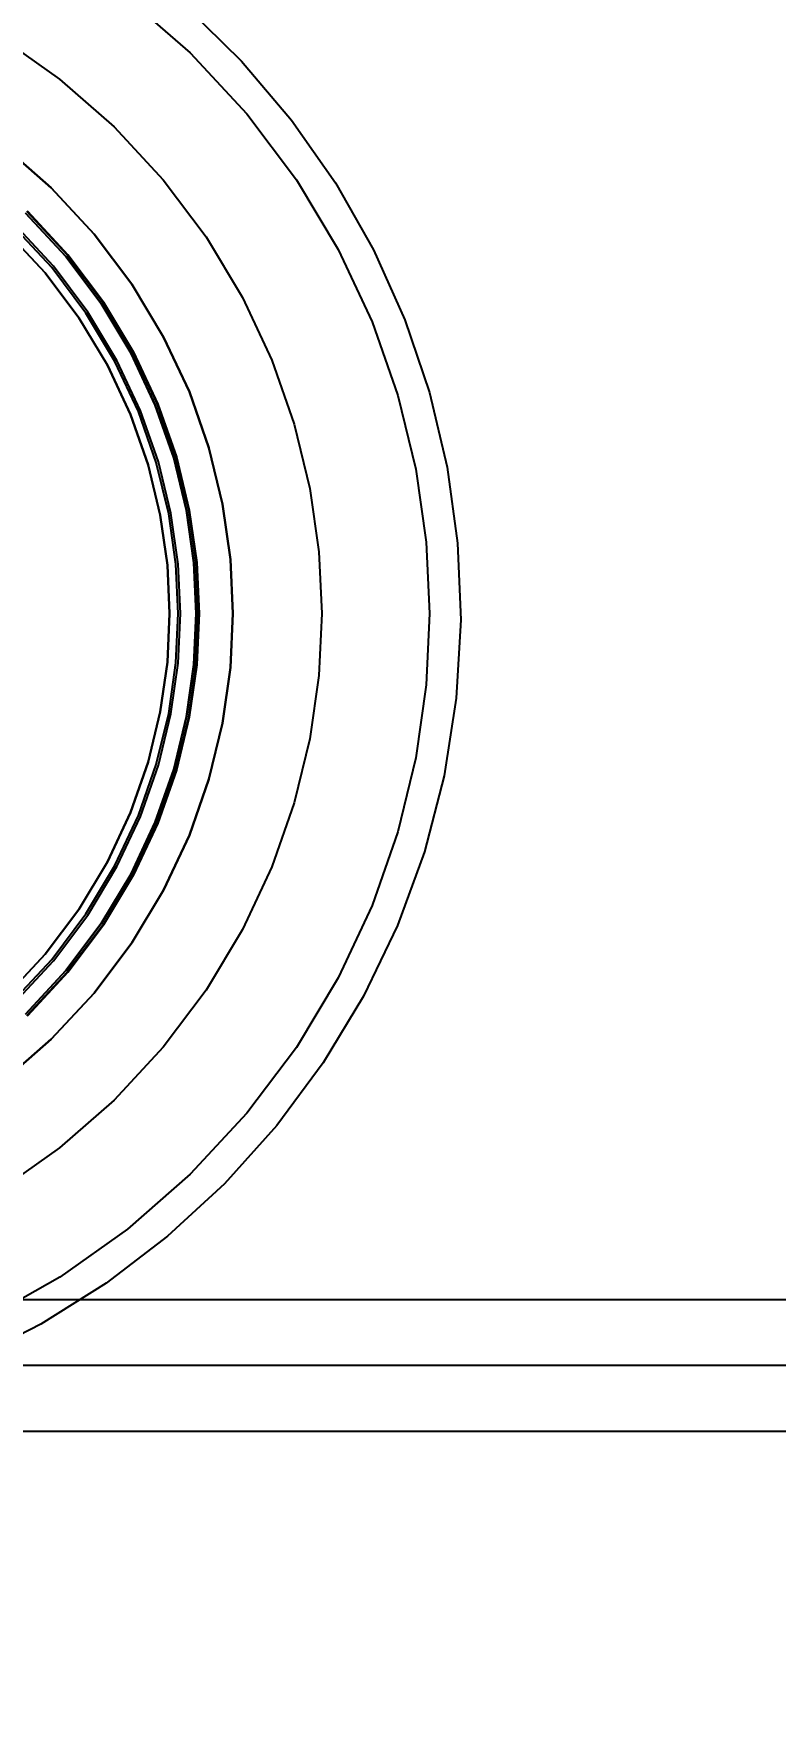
# Model space of a CAD drawing. Header units: millimetres. Extents: x 10366 to 13995, y 24552 to 29685.
# Drawn here: x 11845 to 11878.7, y 27941.7 to 28018.4 of the extents above; entities that cross this region are included whole.
import ezdxf

# ---------------------------------------------------------------- set-up
doc = ezdxf.new("R2010")
doc.units = ezdxf.units.MM
doc.header["$LTSCALE"] = 3
doc.layers.add('DomyÅ›lny', color=7, linetype='Continuous')
doc.styles.get("Standard").update_dxf_attribs({"font": 'arial.ttf'})
doc.dimstyles.new('MATEUSZ', dxfattribs={"dimtxt": 35, "dimasz": 16, "dimexe": 0.18, "dimexo": 0.0625, "dimgap": 0.09, "dimtad": 0, "dimdec": 0, "dimdsep": 46, "dimtxsty": 'Standard', "dimblk": 'DOT', "dimcen": 0.09, "dimse1": 1, "dimse2": 1, "dimadec": 0, "dimazin": 0, "dimtfac": 1, "dimtdec": 0, "dimtofl": 0, "dimtmove": 0, "dimatfit": 3, "dimfxl": 1, "dimtolj": 1, "dimtzin": 0, "dimlwd": 9, "dimlwe": 9, "dimarcsym": 0})

# ---------------------------------------------------------------- blocks, each defined once
blk = doc.blocks.new('_Dot')
at = {"color": 0, "linetype": 'ByBlock', "lineweight": -2}
blk.add_line((-0.5, 0), (-1, 0), dxfattribs=at)
at = {"color": 0, "linetype": 'ByBlock', "const_width": 0.5}
blk.add_lwpolyline([(-0.25, 0, 1), (0.25, 0, 1)], format="xyb", close=True, dxfattribs=at)
blk = doc.blocks.new('*D13')
at = {"color": 0, "lineweight": 9, "transparency": 16777216}
for p, q in [((11206.956, 27786.564), (11539.416, 27786.564)), ((11948.956, 27786.564), (11616.496, 27786.564))]:
    blk.add_line(p, q, dxfattribs=at)
at = {"layer": 'Defpoints', "color": 0, "transparency": 16777216}
for p in [(11190.956, 27954.706), (11964.956, 27954.706), (11964.956, 27786.564)]:
    blk.add_point(p, dxfattribs=at)
at = {"color": 0, "lineweight": 9, "transparency": 16777216, "xscale": 16, "yscale": 16, "zscale": 16, "rotation": 180}
blk.add_blockref('_Dot', (11190.956, 27786.564), dxfattribs=at)
at = {"color": 0, "lineweight": 9, "transparency": 16777216, "xscale": 16, "yscale": 16, "zscale": 16}
blk.add_blockref('_Dot', (11964.956, 27786.564), dxfattribs=at)
at = {"color": 0, "transparency": 16777216, "insert": (11577.956, 27786.564), "char_height": 35, "attachment_point": 5}
blk.add_mtext('\\A1;774', dxfattribs=at)

msp = doc.modelspace()

# ---------------------------------------------------------------- linework, layer by layer
at = {"layer": 'DomyÅ›lny'}
for p, q in [((11218.956, 27960.706), (11961.956, 27960.706)), ((11193.956, 27957.706), (11961.956, 27957.706)), ((11193.956, 27954.706), (11961.956, 27954.706))]:
    msp.add_line(p, q, dxfattribs=at)
for points in [[(11851.891, 28019.584, 0), (11854.412, 28017.121, 0), (11856.692, 28014.434, 0), (11858.694, 28011.574, 0), (11860.428, 28008.523, 0), (11861.863, 28005.327, 0), (11862.986, 28002.014, 0), (11863.789, 27998.613, 0), (11864.262, 27995.156, 0), (11864.402, 27991.672, 0), (11864.198, 27988.095, 0), (11863.645, 27984.557, 0), (11862.749, 27981.095, 0), (11861.522, 27977.74, 0), (11859.98, 27974.525, 0), (11858.14, 27971.478, 0), (11856.021, 27968.625, 0), (11853.636, 27965.974, 0), (11851.042, 27963.583, 0), (11848.249, 27961.447, 0), (11845.271, 27959.575, 0), (11842.131, 27957.976, 0)], [(11849.228, 28019.991, 0), (11852.085, 28017.49, 0), (11854.661, 28014.716, 0), (11856.917, 28011.715, 0), (11858.824, 28008.54, 0), (11860.368, 28005.246, 0), (11861.544, 28001.889, 0), (11862.359, 27998.523, 0), (11862.829, 27995.196, 0), (11862.98, 27991.951, 0), (11862.829, 27988.706, 0), (11862.359, 27985.379, 0), (11861.544, 27982.013, 0), (11860.368, 27978.656, 0), (11858.824, 27975.362, 0), (11856.917, 27972.187, 0), (11854.661, 27969.186, 0), (11852.085, 27966.412, 0), (11849.228, 27963.91, 0), (11846.138, 27961.72, 0), (11842.868, 27959.868, 0)], [(11843.45, 28018.189, 0), (11846.132, 28016.288, 0), (11848.612, 28014.118, 0), (11850.848, 28011.71, 0), (11852.805, 28009.105, 0), (11854.461, 28006.349, 0), (11855.801, 28003.49, 0), (11856.822, 28000.577, 0), (11857.529, 27997.655, 0), (11857.937, 27994.768, 0), (11858.068, 27991.951, 0), (11857.937, 27989.134, 0), (11857.529, 27986.247, 0), (11856.822, 27983.325, 0), (11855.801, 27980.412, 0), (11854.461, 27977.553, 0), (11852.805, 27974.797, 0), (11850.848, 27972.192, 0), (11848.612, 27969.784, 0), (11846.132, 27967.613, 0), (11843.45, 27965.712, 0)], [(11843.584, 28013.241, 0), (11845.754, 28011.342, 0), (11847.709, 28009.236, 0), (11849.422, 28006.957, 0), (11850.871, 28004.546, 0), (11852.043, 28002.045, 0), (11852.935, 27999.497, 0), (11853.554, 27996.941, 0), (11853.911, 27994.415, 0), (11854.026, 27991.951, 0), (11853.911, 27989.487, 0), (11853.554, 27986.961, 0), (11852.935, 27984.405, 0), (11852.043, 27981.857, 0), (11850.871, 27979.356, 0), (11849.422, 27976.945, 0), (11847.709, 27974.666, 0), (11845.754, 27972.56, 0), (11843.584, 27970.661, 0)], [(11843.584, 27970.661, 0), (11845.754, 27972.56, 0), (11847.709, 27974.666, 0), (11849.422, 27976.945, 0), (11850.871, 27979.356, 0), (11852.043, 27981.857, 0), (11852.935, 27984.405, 0), (11853.554, 27986.961, 0), (11853.911, 27989.487, 0), (11854.026, 27991.951, 0), (11853.911, 27994.415, 0), (11853.554, 27996.941, 0), (11852.935, 27999.497, 0), (11852.043, 28002.045, 0), (11850.871, 28004.546, 0), (11849.422, 28006.957, 0), (11847.709, 28009.236, 0), (11845.754, 28011.342, 0), (11843.584, 28013.241, 0)], [(11844.644, 27973.637, 0), (11846.491, 27975.626, 0), (11848.109, 27977.778, 0), (11849.477, 27980.055, 0), (11850.584, 27982.417, 0), (11851.427, 27984.824, 0), (11852.012, 27987.238, 0), (11852.349, 27989.624, 0), (11852.457, 27991.951, 0), (11852.349, 27994.278, 0), (11852.012, 27996.664, 0), (11851.427, 27999.078, 0), (11850.584, 28001.485, 0), (11849.477, 28003.847, 0), (11848.109, 28006.124, 0), (11846.491, 28008.276, 0), (11844.644, 28010.265, 0)], [(11844.644, 28010.265, 0), (11846.491, 28008.276, 0), (11848.109, 28006.124, 0), (11849.477, 28003.847, 0), (11850.584, 28001.485, 0), (11851.427, 27999.078, 0), (11852.012, 27996.664, 0), (11852.349, 27994.278, 0), (11852.457, 27991.951, 0), (11852.349, 27989.624, 0), (11852.012, 27987.238, 0), (11851.427, 27984.824, 0), (11850.584, 27982.417, 0), (11849.477, 27980.055, 0), (11848.109, 27977.778, 0), (11846.491, 27975.626, 0), (11844.644, 27973.637, 0)], [(11844.663, 27973.619, 0), (11846.512, 27975.61, 0), (11848.131, 27977.764, 0), (11849.5, 27980.044, 0), (11850.608, 27982.408, 0), (11851.452, 27984.817, 0), (11852.037, 27987.233, 0), (11852.375, 27989.621, 0), (11852.483, 27991.951, 0), (11852.375, 27994.28, 0), (11852.037, 27996.668, 0), (11851.452, 27999.085, 0), (11850.608, 28001.494, 0), (11849.5, 28003.858, 0), (11848.131, 28006.138, 0), (11846.512, 28008.292, 0), (11844.663, 28010.283, 0)], [(11844.663, 28010.283, 0), (11846.512, 28008.292, 0), (11848.131, 28006.138, 0), (11849.5, 28003.858, 0), (11850.608, 28001.494, 0), (11851.452, 27999.085, 0), (11852.037, 27996.668, 0), (11852.375, 27994.28, 0), (11852.483, 27991.951, 0), (11852.375, 27989.621, 0), (11852.037, 27987.233, 0), (11851.452, 27984.817, 0), (11850.608, 27982.408, 0), (11849.5, 27980.044, 0), (11848.131, 27977.764, 0), (11846.512, 27975.61, 0), (11844.663, 27973.619, 0)], [(11843.989, 27974.273, 0), (11845.772, 27976.193, 0), (11847.333, 27978.271, 0), (11848.654, 27980.469, 0), (11849.722, 27982.749, 0), (11850.536, 27985.072, 0), (11851.1, 27987.402, 0), (11851.426, 27989.705, 0), (11851.53, 27991.951, 0), (11851.426, 27994.197, 0), (11851.1, 27996.5, 0), (11850.536, 27998.83, 0), (11849.722, 28001.153, 0), (11848.654, 28003.433, 0), (11847.333, 28005.631, 0), (11845.772, 28007.708, 0), (11843.989, 28009.629, 0)], [(11844.062, 27974.203, 0), (11845.852, 27976.13, 0), (11847.419, 27978.216, 0), (11848.745, 27980.423, 0), (11849.818, 27982.712, 0), (11850.635, 27985.044, 0), (11851.201, 27987.384, 0), (11851.528, 27989.696, 0), (11851.633, 27991.951, 0), (11851.528, 27994.206, 0), (11851.201, 27996.518, 0), (11850.635, 27998.857, 0), (11849.818, 28001.19, 0), (11848.745, 28003.479, 0), (11847.419, 28005.686, 0), (11845.852, 28007.771, 0), (11844.062, 28009.699, 0)], [(11844.572, 28010.195, 0), (11846.412, 28008.213, 0), (11848.023, 28006.069, 0), (11849.386, 28003.801, 0), (11850.488, 28001.448, 0), (11851.328, 27999.05, 0), (11851.91, 27996.646, 0), (11852.247, 27994.269, 0), (11852.354, 27991.951, 0), (11852.247, 27989.633, 0), (11851.91, 27987.256, 0), (11851.328, 27984.852, 0), (11850.488, 27982.454, 0), (11849.386, 27980.101, 0), (11848.023, 27977.833, 0), (11846.412, 27975.689, 0), (11844.572, 27973.707, 0)], [(11844.572, 27973.707, 0), (11846.412, 27975.689, 0), (11848.023, 27977.833, 0), (11849.386, 27980.101, 0), (11850.488, 27982.454, 0), (11851.328, 27984.852, 0), (11851.91, 27987.256, 0), (11852.247, 27989.633, 0), (11852.354, 27991.951, 0), (11852.247, 27994.269, 0), (11851.91, 27996.646, 0), (11851.328, 27999.05, 0), (11850.488, 28001.448, 0), (11849.386, 28003.801, 0), (11848.023, 28006.069, 0), (11846.412, 28008.213, 0), (11844.572, 28010.195, 0)], [(11843.715, 28009.362, 0), (11845.471, 28007.471, 0), (11847.009, 28005.425, 0), (11848.309, 28003.26, 0), (11849.362, 28001.015, 0), (11850.163, 27998.726, 0), (11850.719, 27996.432, 0), (11851.039, 27994.163, 0), (11851.142, 27991.951, 0), (11851.039, 27989.738, 0), (11850.719, 27987.47, 0), (11850.163, 27985.176, 0), (11849.362, 27982.887, 0), (11848.309, 27980.642, 0), (11847.009, 27978.477, 0), (11845.471, 27976.431, 0), (11843.715, 27974.54, 0)], [(11843.715, 27974.54, 0), (11845.471, 27976.431, 0), (11847.009, 27978.477, 0), (11848.309, 27980.642, 0), (11849.362, 27982.887, 0), (11850.163, 27985.176, 0), (11850.719, 27987.47, 0), (11851.039, 27989.738, 0), (11851.142, 27991.951, 0), (11851.039, 27994.163, 0), (11850.719, 27996.432, 0), (11850.163, 27998.726, 0), (11849.362, 28001.015, 0), (11848.309, 28003.26, 0), (11847.009, 28005.425, 0), (11845.471, 28007.471, 0), (11843.715, 28009.362, 0)]]:
    msp.add_polyline3d(points, dxfattribs=at)

# ---------------------------------------------------------------- dimensions: what is measured, and where the dimension line sits
dim = msp.add_linear_dim(base=(11964.956, 27786.564), p1=(11190.956, 27954.706), p2=(11964.956, 27954.706), dimstyle='MATEUSZ')
dim.commit()
dim.dimension.update_dxf_attribs({"geometry": '*D13', "text_midpoint": (11577.956, 27786.564)})

doc.saveas('drawing.dxf')
